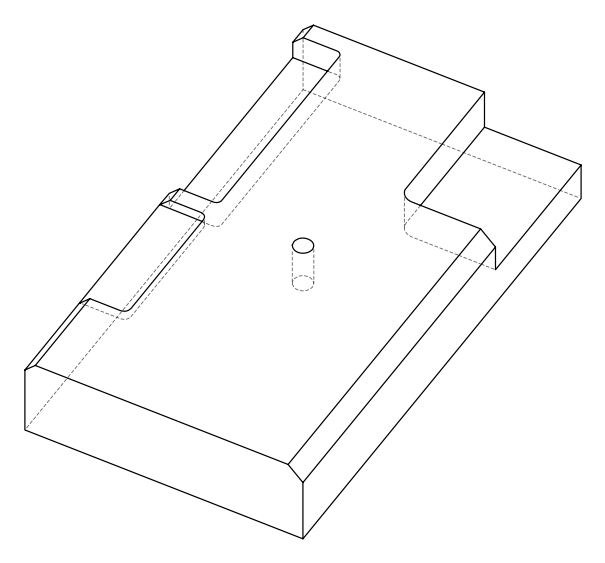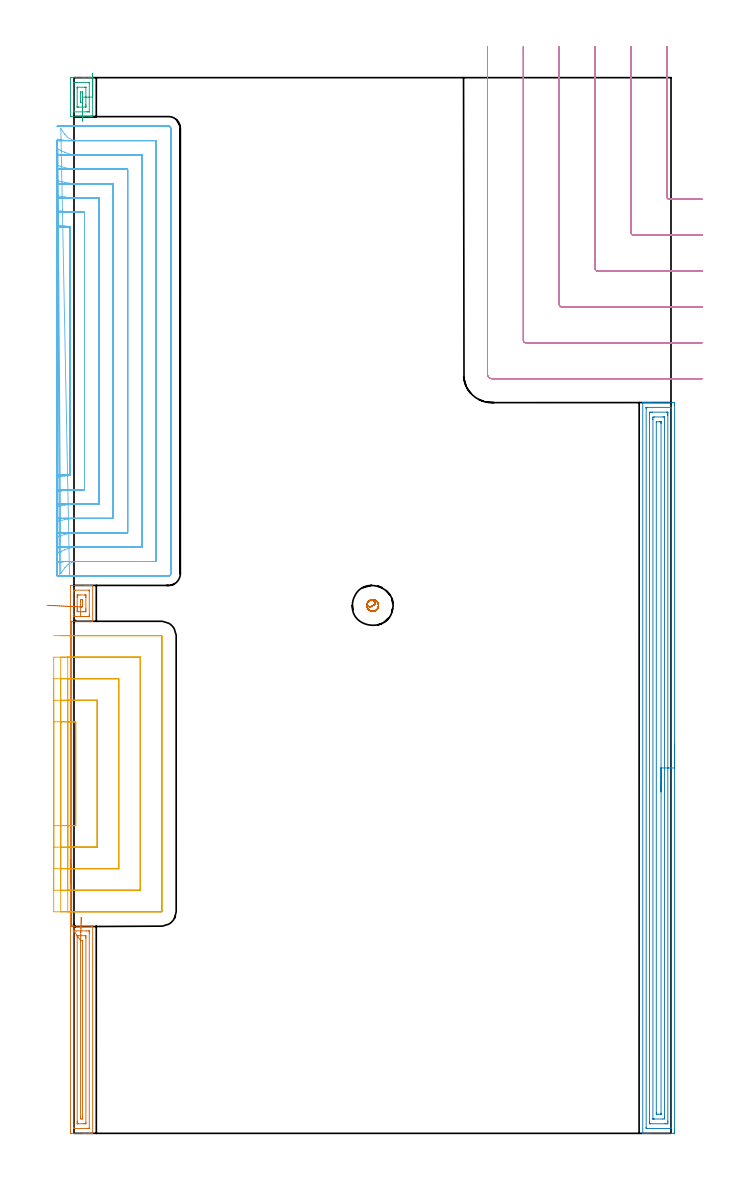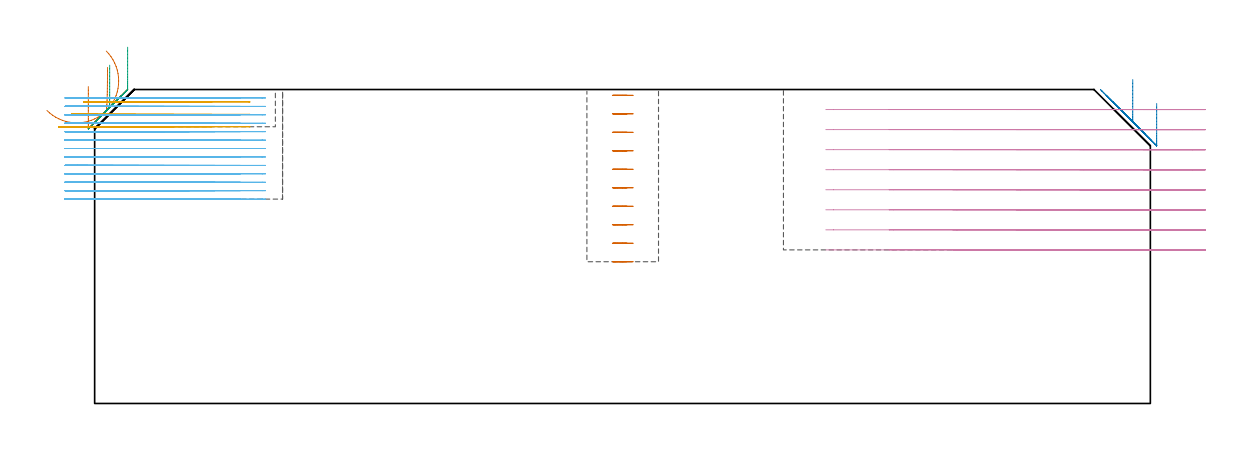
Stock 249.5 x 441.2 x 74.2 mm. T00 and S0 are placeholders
(PLAN: 7 operations, 4 tool changes, 137.2 min)
(1 AREA_MILL | FG_CHAMFER_SURFACE | UGT0205_001 | 4.77 min | 10141 mm3)
(2 AREA_MILL_1 | FG_CHAMFER_SURFACE_1 | UGT0205_001 | 12.49 min | 27618 mm3)
(3 AREA_MILL_2 | FG_CHAMFER_SURFACE_2 | UGT0205_001 | 0.71 min | 945 mm3)
(4 MILL_CORNER_NOTCH_RECTANGULAR | CORNER_NOTCH_RECTANGULAR | UGT0201_094 | Follow Part, ap 5, ae 75% | 16.11 min | 444534 mm3)
(5 MILL_SLOT | SLOT_PARTIAL_RECTANGULAR | NXT0201_011 | Follow Part, ap 3, ae 75% | 6.58 min | 42214 mm3)
(6 MILL_SLOT_1 | SLOT_PARTIAL_RECTANGULAR_1 | NXT0201_009 | Follow Part, ap 2, ae 75% | 95.57 min | 224556 mm3)
(7 MILL_BLIND_HOLE_FROM_SOLID_MATERIAL | STEP1POCKET | NXT0201_011 | Spiral | 1 min | 9123 mm3)
(TOOL UGT0205_001 | Chamfer Mill 20 x 3 x 45 deg. | D20 FL50 Z2)
(TOOL UGT0201_094 | End mill 20 mm | D20 FL38 Z4)
(TOOL NXT0201_011 | ENDMILL 12mm [2P460-1200-NA 1630] | D12 FL38 Z6)
(TOOL NXT0201_009 | ENDMILL 8mm [2P460-0800-NA 1630] | D8 FL26 Z6)
(OP 1 AREA_MILL)
G17 G21 G94 G90
T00 M6
G54
G17 G0 G90 X-1.5 Y104.5 S1061 M3
G43 Z84.2 H0
Z74.9
G94 G1 Y104.538 Z74.028 F250.
Y104.652 Z73.164
Y104.841 Z72.312
Y105.103 Z71.48
Y105.437 Z70.674
Y105.84 Z69.9
Y106.308 Z69.164
Y106.839 Z68.472
Y107.429 Z67.829
Y108.072 Z67.24
Y108.764 Z66.709
Y109.5 Z66.24
Y110.274 Z65.837
Y111.08 Z65.503
Y111.912 Z65.241
Y112.763 Z65.052
Y113.628 Z64.938
Y114.5 Z64.9
Y228.117
X-1.498 Y228.384 Z64.902
X-1.492 Y228.993 Z64.906
X-1.486 Y228.996 Z64.912
X-0.873 Y229. Z65.524
X-0.595 Z65.802
X4.491 Z70.886
X5.046 Z71.443
X5.385 Z71.781
X5.94 Z72.336
X6.279 Z72.674
X6.957 Z73.357
X7.324 Z73.724
X7.734 Y228.993 Z74.126
X7.797 Y228.99 Z74.188
X7.8 Y228.831 Z74.2
Y214.088
X7.802 Y214.014 Z74.198
X7.797 Y214.007 Z74.193
X7.79 Y214. Z74.186
X-0.873 Z65.526
X-0.883 Z65.514
X-0.886
X-1. Z65.4
Y87.257
X-0.999 Y87.17 Z65.399
X-1. Y87.136 Z65.4
X-0.999 Y87.08 Z65.399
X-1. Y87.019 Z65.4
X-0.999 Y86.889 Z65.399
X-1. Y86.6 Z65.4
X7.384 Z73.778
X7.62 Z74.013
X7.706 Y86.596 Z74.099
X7.797 Y86.59 Z74.189
X7.8 Y86.364 Z74.2
Y0.169
X7.797 Y0.01 Z74.188
X7.765 Y0.004 Z74.157
X7.732 Y0.002 Z74.124
X7.324 Y0. Z73.724
X6.957 Z73.356
X6.279 Z72.674
X5.046 Z71.443
X4.491 Z70.886
X3.875 Z70.27
X-1.124 Y0.001 Z65.273
X-1.486 Y0.004 Z64.911
X-1.492 Y0.007 Z64.906
X-1.497 Y0.616 Z64.903
X-1.5 Y1.242 Z64.9
Y114.5
X-1. Y104.228 Z65.4
Y87.256
X-0.999 Y87.17 Z65.399
X-1. Y87.136 Z65.4
X-0.999 Y87.08 Z65.399
X-1. Y87.019 Z65.4
X-0.999 Y86.889 Z65.399
X-1. Y86.6 Z65.4
X-0.08 Z66.319
X0.021 Y84.598 Z66.421
X0.893 Y84.6 Z67.293
X5.362 Z71.762
X6.258 Y84.599 Z72.658
X6.279 Y84.596 Z72.679
X6.379 Y84.578 Z72.779
X6.381 Y84.476 Z72.781
X6.385 Y83.684 Z72.785
X6.386 Y83.578 Z72.786
X6.385 Y2.402 Z72.785
X6.384 Y2.297 Z72.784
X6.381 Y2.19 Z72.781
X6.373 Y2.01 Z72.773
X6.279 Y2.008 Z72.679
X5.787 Y2.001 Z72.187
X0.021 Z66.421
X-0.036 Y2.002 Z66.364
X-0.071 Y2.006 Z66.329
X-0.076 Y2.008 Z66.324
X-0.079 Y2.023 Z66.321
X-0.082 Y2.082 Z66.318
X-0.085 Y2.296 Z66.315
X-0.086 Y2.402 Z66.314
X-0.085 Y83.79 Z66.315
X-0.079 Y84.578 Z66.321
X0.002 Y84.597 Z66.402
X0.021 Y84.598 Z66.421
X1.335 Y82.587 Z67.735
X1.37 Y82.591 Z67.77
X1.458 Y82.595 Z67.858
X1.809 Y82.599 Z68.209
X2. Y82.6 Z68.4
X4.683 Y82.599 Z71.083
X4.875 Y82.594 Z71.275
X4.964 Y82.59 Z71.364
X4.966 Y82.542 Z71.366
X4.969 Y82.313 Z71.369
X4.971 Y81.898 Z71.371
Y81.418
Y4.602
X4.969 Y4.189 Z71.369
X4.967 Y4.069 Z71.367
X4.965 Y4.018 Z71.365
X4.868 Y4.01 Z71.268
X4.678 Y4.002 Z71.078
X4.491 Y4.001 Z70.891
X3.786 Y4. Z70.186
X1.809 Z68.209
X1.62 Y4.001 Z68.02
X1.494 Y4.003 Z67.894
X1.394 Y4.007 Z67.794
X1.335 Y4.011 Z67.735
X1.334 Y4.03 Z67.734
X1.331 Y4.189 Z67.731
X1.329 Y4.669 Z67.729
Y5.082
Y81.898
X1.331 Y82.376 Z67.731
X1.335 Y82.587 Z67.735
X2.75 Y80.589 Z69.15
X2.852 Y80.594 Z69.252
X2.984 Y80.598 Z69.384
X3.108 Y80.6 Z69.508
X3.427 Y80.599 Z69.827
X3.479 Y80.598 Z69.879
X3.534 Y80.593 Z69.934
X3.549 Y80.59 Z69.949
X3.552 Y80.576 Z69.952
X3.554 Y80.53 Z69.954
X3.557 Y80.151 Z69.957
Y80.111
Y6.868
X3.551 Y6.056 Z69.951
X3.55 Y6.022 Z69.95
X3.15 Y6.01 Z69.55
X2.75 Y6.025 Z69.15
X2.743 Y6.829 Z69.143
Y6.868
Y80.128
X2.748 Y80.546 Z69.148
X2.75 Y80.589 Z69.15
X2.775 Y81.459 Z69.213
X2.8 Y82.32 Z69.352
X2.825 Y83.165 Z69.566
X2.849 Y83.989 Z69.852
X2.872 Y84.784 Z70.21
X2.894 Y85.546 Z70.635
X2.916 Y86.267 Z71.125
X2.935 Y86.943 Z71.676
X2.954 Y87.568 Z72.284
X2.97 Y88.139 Z72.944
X2.985 Y88.649 Z73.651
X2.998 Y89.096 Z74.4
X3.009 Y89.476 Z75.186
X3.018 Y89.786 Z76.001
X3.025 Y90.024 Z76.84
X3.03 Y90.187 Z77.697
X3.033 Y90.276 Z78.565
Y90.288 Z79.437
G0 Z84.2
X2.747 Y216.
Z83.289
G1 X3.337 Z82.646
X3.868 Z81.954
X4.336 Z81.218
X4.739 Z80.444
X5.073 Z79.638
X5.335 Z78.806
X5.524 Z77.955
X5.638 Z77.09
X5.676 Z76.218
X5.638 Z75.347
X5.524 Z74.482
X5.335 Z73.63
X5.073 Z72.798
X4.739 Z71.992
X4.336 Z71.218
X3.868 Z70.482
X3.337 Z69.79
X2.747 Z69.147
X0.794 Z67.194
X0.021 Y216.001 Z66.421
X-0.03 Y216.002 Z66.37
X-0.058 Y216.006 Z66.342
X-0.07 Y216.009 Z66.33
X-0.079 Y216.028 Z66.321
X-0.086 Y216.772 Z66.314
X-0.085 Y226.598 Z66.315
X-0.084 Y226.703 Z66.316
X-0.081 Y226.811 Z66.319
X-0.073 Y226.99 Z66.327
X0.021 Y226.992 Z66.421
X0.513 Y226.999 Z66.913
X6.279 Z72.679
X6.336 Y226.998 Z72.736
X6.371 Y226.994 Z72.771
X6.376 Y226.992 Z72.776
X6.379 Y226.976 Z72.779
X6.382 Y226.917 Z72.782
X6.385 Y226.704 Z72.785
X6.386 Y226.598 Z72.786
X6.385 Y216.666 Z72.785
X6.384 Y216.559 Z72.784
X6.379 Y216.346 Z72.779
X6.369 Y216.01 Z72.769
X6.279 Y216.005 Z72.679
X6.156 Y216.002 Z72.556
X2.747 Y216. Z69.147
Y218.
X1.809 Y218.003 Z68.209
X1.466 Y218.008 Z67.866
X1.335 Y218.021 Z67.735
X1.333 Y218.141 Z67.733
X1.33 Y218.559 Z67.73
X1.329 Y219.039 Z67.729
X1.328 Y219.452 Z67.728
Y223.918
X1.329 Y224.398 Z67.729
X1.331 Y224.811 Z67.731
X1.333 Y224.931 Z67.733
X1.335 Y224.982 Z67.735
X1.431 Y224.99 Z67.831
X1.622 Y224.998 Z68.022
X1.809 Y224.999 Z68.209
X2.514 Y225. Z68.914
X4.491 Z70.891
X4.68 Y224.999 Z71.08
X4.806 Y224.997 Z71.206
X4.907 Y224.993 Z71.307
X4.965 Y224.989 Z71.365
X4.966 Y224.97 Z71.366
X4.969 Y224.811 Z71.369
X4.971 Y224.332 Z71.371
Y223.918
Y219.452
Y218.972
X4.97 Y218.559 Z71.37
X4.967 Y218.083 Z71.367
X4.965 Y218.019 Z71.365
X4.91 Y218.01 Z71.31
X4.771 Y218.006 Z71.171
X4.491 Y218.002 Z70.891
X4.156 Y218. Z70.556
X3.597 Z69.997
X2.747 Z69.147
X2.844 Y220.003 Z69.244
X2.78 Y220.006 Z69.18
X2.753 Y220.01 Z69.153
X2.75 Y220.041 Z69.15
X2.746 Y220.128 Z69.146
X2.743 Y220.305 Z69.143
Y220.345
Y222.132
Y222.171
X2.75 Y222.978 Z69.15
X3.15 Y222.99 Z69.55
X3.55 Y222.975 Z69.95
X3.557 Y222.171 Z69.957
Y222.132
Y220.385
Y220.334
X3.553 Y220.124 Z69.953
X3.551 Y220.028 Z69.951
X3.317 Y220.01 Z69.717
X3.047 Y220.002 Z69.447
X2.854 Y220.003 Z69.254
X2.844 Z69.244
X2.201 Y220.034 Z68.655
X1.51 Y220.068 Z68.125
X0.775 Y220.104 Z67.656
X0.002 Y220.141 Z67.254
X-0.804 Y220.18 Z66.921
X-1.635 Y220.22 Z66.659
X-2.486 Y220.262 Z66.47
X-3.35 Y220.303 Z66.357
X-4.22 Y220.346 Z66.319
X-5.091 Y220.388 Z66.358
X-5.955 Y220.43 Z66.472
X-6.805 Y220.471 Z66.662
X-7.636 Y220.511 Z66.925
X-8.441 Y220.55 Z67.259
X-9.214 Y220.587 Z67.662
X-9.948 Y220.623 Z68.131
X-10.639 Y220.657 Z68.663
X-11.281 Y220.688 Z69.253
G0 Z84.2
M5
M2
(OP 2 AREA_MILL_1)
G17 G21 G94 G90
T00 M6
G54
G17 G0 G90 X251. Y162.7 S1061 M3
G43 Z84.2 H0
Z70.9
G94 G1 Y162.662 Z70.028 F250.
Y162.548 Z69.163
Y162.359 Z68.312
Y162.097 Z67.48
Y161.763 Z66.674
Y161.36 Z65.9
Y160.892 Z65.164
Y160.36 Z64.472
Y159.771 Z63.829
Y159.128 Z63.24
Y158.436 Z62.708
Y157.7 Z62.24
Y156.926 Z61.837
Y156.12 Z61.503
Y155.288 Z61.241
Y154.437 Z61.052
Y153.572 Z60.938
Y152.7 Z60.9
Y1.017
X250.999 Y0.6 Z60.901
X250.995 Y0.13 Z60.903
X250.992 Y0.009 Z60.906
X250.53 Y0. Z61.368
X240.819 Z71.075
X240.241 Z71.656
X239.936 Z71.96
X239.358 Z72.538
X239.053 Z72.842
X238.459 Z73.44
X238.025 Z73.874
X237.71 Z74.18
X237.702 Y0.007 Z74.188
X237.7 Y0.154 Z74.2
Y305.246
X237.702 Y305.393 Z74.188
X237.71 Y305.4 Z74.18
X238.025 Z73.874
X238.443 Z73.456
X239.053 Z72.842
X240.241 Z71.656
X240.819 Z71.075
X249.936 Z61.961
X250.53 Y305.396 Z61.368
X250.992 Y305.391 Z60.906
X250.995 Y305.27 Z60.903
X250.999 Y304.8 Z60.901
X251. Y304.324 Z60.9
Y152.7
X249.586 Z62.314
Y2.384
X249.585 Y2.177 Z62.315
X249.582 Y2.073 Z62.318
X249.579 Y2.025 Z62.321
X249.572 Y2.01 Z62.328
X249.525 Y2.007 Z62.375
X249.144 Y2.001 Z62.756
X239.433 Z72.467
X239.221 Y2.006 Z72.679
X239.121 Y2.01 Z72.779
X239.115 Y2.322 Z72.785
Y2.384
X239.114 Y303.016 Z72.786
X239.115 Y303.223 Z72.785
X239.118 Y303.327 Z72.782
X239.121 Y303.375 Z72.779
X239.128 Y303.39 Z72.772
X239.176 Y303.392 Z72.724
X239.556 Y303.399 Z72.344
X249.267 Z62.633
X249.479 Y303.394 Z62.421
X249.579 Y303.39 Z62.321
X249.585 Y303.078 Z62.315
Y303.016
X249.586 Y152.7 Z62.314
X248.172 Z63.728
X248.171 Y5.061 Z63.729
Y4.768
X248.166 Y4.169 Z63.734
X248.165 Y4.031 Z63.735
X248.04 Y4.009 Z63.86
X247.881 Y4.006 Z64.019
X247.165 Y4. Z64.735
X246.998 Z64.902
X240.985 Z70.915
X240.819 Y4.002 Z71.081
X240.652 Y4.006 Z71.248
X240.546 Y4.01 Z71.354
X240.535 Y4.072 Z71.365
X240.533 Y4.169 Z71.367
X240.53 Y4.46 Z71.37
X240.529 Y5.061 Z71.371
X240.528 Y5.354 Z71.372
X240.529 Y300.339 Z71.371
Y300.632
X240.534 Y301.231 Z71.366
X240.535 Y301.369 Z71.365
X240.661 Y301.391 Z71.239
X240.819 Y301.394 Z71.081
X241.535 Y301.4 Z70.365
X241.702 Z70.198
X247.715 Z64.185
X247.881 Y301.398 Z64.019
X248.048 Y301.394 Z63.852
X248.154 Y301.39 Z63.746
X248.165 Y301.328 Z63.735
X248.167 Y301.231 Z63.733
X248.17 Y300.94 Z63.73
X248.171 Y300.339 Z63.729
X248.172 Y300.046 Z63.728
Y152.7
X246.757 Z65.143
Y7.089
X246.756 Y6.845 Z65.144
X246.751 Y6.203 Z65.149
X246.736 Y6.01 Z65.164
X246.069 Y6. Z65.831
X242.538 Z69.362
X242.156 Y6.004 Z69.744
X241.966 Y6.009 Z69.934
X241.949 Y6.011 Z69.951
X241.947 Y6.025 Z69.953
X241.944 Y6.059 Z69.956
X241.943 Y6.109 Z69.957
Y298.311
X241.944 Y298.555 Z69.956
X241.949 Y299.197 Z69.951
X241.964 Y299.39 Z69.936
X242.631 Y299.4 Z69.269
X246.163 Z65.738
X246.544 Y299.396 Z65.356
X246.734 Y299.391 Z65.166
X246.751 Y299.389 Z65.149
X246.753 Y299.376 Z65.147
X246.756 Y299.341 Z65.144
X246.757 Y299.292 Z65.143
Y152.7
X245.343 Z66.557
Y8.406
X245.34 Y8.183 Z66.56
X245.336 Y8.035 Z66.564
X245.333 Y8.008 Z66.567
X245.329 Y8.006 Z66.571
X245.311 Y8.003 Z66.589
X245.233 Y8.001 Z66.667
X244.089 Y8. Z67.811
X243.467 Y8.004 Z68.433
X243.379 Y8.007 Z68.521
X243.37 Y8.009 Z68.53
X243.364 Y8.029 Z68.536
X243.36 Y8.146 Z68.54
X243.358 Y8.295 Z68.542
X243.357 Y8.741 Z68.543
Y296.994
X243.36 Y297.217 Z68.54
X243.364 Y297.365 Z68.536
X243.367 Y297.392 Z68.533
X243.371 Y297.394 Z68.529
X243.39 Y297.397 Z68.511
X243.467 Y297.399 Z68.433
X244.611 Y297.4 Z67.289
X245.233 Y297.396 Z66.667
X245.321 Y297.393 Z66.579
X245.33 Y297.391 Z66.57
X245.336 Y297.371 Z66.564
X245.34 Y297.254 Z66.56
X245.342 Y297.106 Z66.558
X245.343 Y296.883 Z66.557
Y296.771
Y152.7
Y151.828 Z66.595
Y150.964 Z66.709
Y150.112 Z66.898
Y149.28 Z67.16
Y148.474 Z67.494
Y147.7 Z67.897
Y146.964 Z68.365
Y146.272 Z68.896
Y145.629 Z69.486
Y145.04 Z70.129
Y144.509 Z70.821
Y144.04 Z71.557
Y143.637 Z72.331
Y143.303 Z73.137
Y143.041 Z73.969
Y142.852 Z74.82
Y142.738 Z75.685
Y142.7 Z76.557
G0 Z84.2
M5
M2
(OP 3 AREA_MILL_2)
G17 G21 G94 G90
T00 M6
G54
G17 G0 G90 X7.8 Y443.05 S1061 M3
G43 Z84.2 H0
G94 G1 Y443.012 Z83.328 F250.
Y442.898 Z82.463
Y442.709 Z81.612
Y442.447 Z80.78
Y442.113 Z79.974
Y441.71 Z79.2
Y441.241 Z78.464
Y440.71 Z77.772
Y440.121 Z77.129
Y439.478 Z76.539
Y438.786 Z76.008
Y438.05 Z75.54
Y437.276 Z75.137
Y436.47 Z74.803
Y435.638 Z74.541
Y434.786 Z74.352
Y433.922 Z74.238
Y433.05 Z74.2
Y425.034
X7.797 Y424.91 Z74.188
X7.748 Y424.906 Z74.14
X7.421 Y424.9 Z73.82
X6.819 Z73.218
X6.279 Z72.674
X4.221 Z70.619
X3.597 Z69.991
X-1.186 Y424.901 Z65.211
X-1.491 Y424.91 Z64.905
X-1.499 Y425.213 Z64.899
Y425.238
X-1.5 Y440.62 Z64.9
X-1.497 Y440.889 Z64.902
X-1.491 Y441.19 Z64.905
X-1.185 Y441.2 Z65.212
X3.597 Z69.991
X4.221 Z70.619
X4.491 Z70.888
X6.279 Z72.674
X6.819 Z73.218
X7.422 Z73.821
X7.748 Y441.193 Z74.14
X7.804 Y441.19 Z74.195
X7.8 Y441.069 Z74.2
Y433.05
X6.386 Z72.786
X6.385 Y427.048 Z72.785
X6.383 Y426.978 Z72.783
X6.379 Y426.923 Z72.779
X6.375 Y426.909 Z72.775
X6.369 Y426.907 Z72.769
X6.279 Y426.903 Z72.679
X5.747 Y426.9 Z72.147
X5.385 Z71.785
X0.021 Y426.901 Z66.421
X-0.031 Y426.903 Z66.369
X-0.062 Y426.906 Z66.338
X-0.074 Y426.909 Z66.326
X-0.079 Y426.943 Z66.321
X-0.084 Y427.155 Z66.316
X-0.085 Y427.261 Z66.315
Y439.052
X-0.083 Y439.123 Z66.317
X-0.079 Y439.177 Z66.321
X-0.076 Y439.191 Z66.324
X-0.069 Y439.193 Z66.331
X0.021 Y439.197 Z66.421
X0.553 Y439.2 Z66.953
X0.915 Z67.315
X6.279 Y439.199 Z72.679
X6.331 Y439.197 Z72.731
X6.362 Y439.194 Z72.762
X6.374 Y439.191 Z72.774
X6.379 Y439.157 Z72.779
X6.384 Y438.945 Z72.784
X6.385 Y438.839 Z72.785
X6.386 Y433.05 Z72.786
X4.971 Z71.371
Y429.933
Y429.454
X4.969 Y429.042 Z71.369
X4.967 Y428.924 Z71.367
X4.966 Y428.916 Z71.366
X4.947 Y428.91 Z71.347
X4.872 Y428.904 Z71.272
X4.776 Y428.901 Z71.176
X1.809 Z68.209
X1.666 Y428.903 Z68.066
X1.381 Y428.91 Z67.781
X1.334 Y428.917 Z67.734
X1.333 Y428.933 Z67.733
X1.33 Y428.974 Z67.73
X1.329 Y429.042 Z67.729
Y436.646
X1.331 Y437.058 Z67.731
X1.333 Y437.176 Z67.733
X1.334 Y437.184 Z67.734
X1.353 Y437.19 Z67.753
X1.428 Y437.196 Z67.828
X1.523 Y437.199 Z67.923
X4.491 Z70.891
X4.634 Y437.197 Z71.034
X4.919 Y437.19 Z71.319
X4.966 Y437.183 Z71.366
X4.967 Y437.167 Z71.367
X4.97 Y437.126 Z71.37
X4.971 Y437.058 Z71.371
Y433.05
X3.557 Z69.957
Y431.754
Y431.714
X3.55 Y430.911 Z69.95
X3.514 Y430.906 Z69.914
X2.774 Y430.908 Z69.174
X2.755 Y430.91 Z69.155
X2.749 Y430.92 Z69.149
X2.747 Y430.968 Z69.147
X2.744 Y431.068 Z69.144
X2.743 Y431.27 Z69.143
Y431.675
Y434.83
X2.745 Y435.033 Z69.145
X2.747 Y435.135 Z69.147
X2.749 Y435.178 Z69.149
X2.787 Y435.192 Z69.187
X3.526 Z69.926
X3.545 Y435.19 Z69.945
X3.55 Y435.179 Z69.95
X3.553 Y435.132 Z69.953
X3.556 Y435.031 Z69.956
X3.557 Y434.83 Z69.957
Y434.425
Y433.05
Y432.178 Z69.995
Y431.314 Z70.109
Y430.462 Z70.298
Y429.63 Z70.56
Y428.824 Z70.894
Y428.05 Z71.297
Y427.314 Z71.766
Y426.622 Z72.297
Y425.979 Z72.886
Y425.389 Z73.529
Y424.858 Z74.221
Y424.39 Z74.957
Y423.987 Z75.731
Y423.653 Z76.537
Y423.391 Z77.369
Y423.202 Z78.22
Y423.088 Z79.085
Y423.05 Z79.957
G0 Z84.2
M5
M2
(OP 4 MILL_CORNER_NOTCH_RECTANGULAR)
G17 G21 G94 G90
T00 M6
G54
G17 G0 G90 X247.8 Y454.2 S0 M3
G43 Z84.2 H0
Z69.462
G94 G1 Y451.2 F250.
Y391.393 F500.
G3 X248.793 Y390.4 R1.
G1 X259.5
X262.5 F250.
G0 Z84.2
X232.8 Y454.2
Z69.462
G1 Y451.2
Y376.394 F500.
G3 X233.794 Y375.4 R1.
G1 X259.5
X262.5 F250.
G0 Z84.2
X217.8 Y454.2
Z69.462
G1 Y451.2
Y361.394 F500.
G3 X218.794 Y360.4 R1.
G1 X259.5
X262.5 F250.
G0 Z84.2
X202.8 Y454.2
Z69.462
G1 Y451.2
Y346.395 F500.
G3 X203.795 Y345.4 R1.
G1 X259.5
X262.5 F250.
G0 Z84.2
X187.8 Y454.2
Z69.462
G1 Y451.2
Y331.395 F500.
G3 X188.795 Y330.4 R1.
G1 X259.5
X262.5 F250.
G0 Z84.2
X172.8 Y454.2
Z69.462
G1 Y451.2
Y317.2 F500.
G3 X174.6 Y315.4 R1.8
G1 X259.5
X262.5 F250.
G0 Z84.2
X247.8 Y454.2
Z64.725
G1 Y451.2
Y391.393 F500.
G3 X248.793 Y390.4 R1.
G1 X259.5
X262.5 F250.
G0 Z84.2
X232.8 Y454.2
Z64.725
G1 Y451.2
Y376.394 F500.
G3 X233.794 Y375.4 R1.
G1 X259.5
X262.5 F250.
G0 Z84.2
X217.8 Y454.2
Z64.725
G1 Y451.2
Y361.394 F500.
G3 X218.794 Y360.4 R1.
G1 X259.5
X262.5 F250.
G0 Z84.2
X202.8 Y454.2
Z64.725
G1 Y451.2
Y346.395 F500.
G3 X203.795 Y345.4 R1.
G1 X259.5
X262.5 F250.
G0 Z84.2
X187.8 Y454.2
Z64.725
G1 Y451.2
Y331.395 F500.
G3 X188.795 Y330.4 R1.
G1 X259.5
X262.5 F250.
G0 Z84.2
X172.8 Y454.2
Z64.725
G1 Y451.2
Y317.2 F500.
G3 X174.6 Y315.4 R1.8
G1 X259.5
X262.5 F250.
G0 Z84.2
X247.8 Y454.2
Z59.987
G1 Y451.2
Y391.393 F500.
G3 X248.793 Y390.4 R1.
G1 X259.5
X262.5 F250.
G0 Z84.2
X232.8 Y454.2
Z59.987
G1 Y451.2
Y376.394 F500.
G3 X233.794 Y375.4 R1.
G1 X259.5
X262.5 F250.
G0 Z84.2
X217.8 Y454.2
Z59.987
G1 Y451.2
Y361.394 F500.
G3 X218.794 Y360.4 R1.
G1 X259.5
X262.5 F250.
G0 Z84.2
X202.8 Y454.2
Z59.987
G1 Y451.2
Y346.395 F500.
G3 X203.795 Y345.4 R1.
G1 X259.5
X262.5 F250.
G0 Z84.2
X187.8 Y454.2
Z59.987
G1 Y451.2
Y331.395 F500.
G3 X188.795 Y330.4 R1.
G1 X259.5
X262.5 F250.
G0 Z84.2
X172.8 Y454.2
Z59.987
G1 Y451.2
Y317.2 F500.
G3 X174.6 Y315.4 R1.8
G1 X259.5
X262.5 F250.
G0 Z84.2
X247.8 Y454.2
Z55.25
G1 Y451.2
Y391.393 F500.
G3 X248.793 Y390.4 R1.
G1 X259.5
X262.5 F250.
G0 Z84.2
X232.8 Y454.2
Z55.25
G1 Y451.2
Y376.394 F500.
G3 X233.794 Y375.4 R1.
G1 X259.5
X262.5 F250.
G0 Z84.2
X217.8 Y454.2
Z55.25
G1 Y451.2
Y361.394 F500.
G3 X218.794 Y360.4 R1.
G1 X259.5
X262.5 F250.
G0 Z84.2
X202.8 Y454.2
Z55.25
G1 Y451.2
Y346.395 F500.
G3 X203.795 Y345.4 R1.
G1 X259.5
X262.5 F250.
G0 Z84.2
X187.8 Y454.2
Z55.25
G1 Y451.2
Y331.395 F500.
G3 X188.795 Y330.4 R1.
G1 X259.5
X262.5 F250.
G0 Z84.2
X172.8 Y454.2
Z55.25
G1 Y451.2
Y317.2 F500.
G3 X174.6 Y315.4 R1.8
G1 X259.5
X262.5 F250.
G0 Z84.2
X247.8 Y454.2
Z50.512
G1 Y451.2
Y391.393 F500.
G3 X248.793 Y390.4 R1.
G1 X259.5
X262.5 F250.
G0 Z84.2
X232.8 Y454.2
Z50.512
G1 Y451.2
Y376.394 F500.
G3 X233.794 Y375.4 R1.
G1 X259.5
X262.5 F250.
G0 Z84.2
X217.8 Y454.2
Z50.512
G1 Y451.2
Y361.394 F500.
G3 X218.794 Y360.4 R1.
G1 X259.5
X262.5 F250.
G0 Z84.2
X202.8 Y454.2
Z50.512
G1 Y451.2
Y346.395 F500.
G3 X203.795 Y345.4 R1.
G1 X259.5
X262.5 F250.
G0 Z84.2
X187.8 Y454.2
Z50.512
G1 Y451.2
Y331.395 F500.
G3 X188.795 Y330.4 R1.
G1 X259.5
X262.5 F250.
G0 Z84.2
X172.8 Y454.2
Z50.512
G1 Y451.2
Y317.2 F500.
G3 X174.6 Y315.4 R1.8
G1 X259.5
X262.5 F250.
G0 Z84.2
X247.8 Y454.2
Z45.775
G1 Y451.2
Y391.393 F500.
G3 X248.793 Y390.4 R1.
G1 X259.5
X262.5 F250.
G0 Z84.2
X232.8 Y454.2
Z45.775
G1 Y451.2
Y376.394 F500.
G3 X233.794 Y375.4 R1.
G1 X259.5
X262.5 F250.
G0 Z84.2
X217.8 Y454.2
Z45.775
G1 Y451.2
Y361.394 F500.
G3 X218.794 Y360.4 R1.
G1 X259.5
X262.5 F250.
G0 Z84.2
X202.8 Y454.2
Z45.775
G1 Y451.2
Y346.395 F500.
G3 X203.795 Y345.4 R1.
G1 X259.5
X262.5 F250.
G0 Z84.2
X187.8 Y454.2
Z45.775
G1 Y451.2
Y331.395 F500.
G3 X188.795 Y330.4 R1.
G1 X259.5
X262.5 F250.
G0 Z84.2
X172.8 Y454.2
Z45.775
G1 Y451.2
Y317.2 F500.
G3 X174.6 Y315.4 R1.8
G1 X259.5
X262.5 F250.
G0 Z84.2
X247.8 Y454.2
Z41.037
G1 Y451.2
Y391.393 F500.
G3 X248.793 Y390.4 R1.
G1 X259.5
X262.5 F250.
G0 Z84.2
X232.8 Y454.2
Z41.037
G1 Y451.2
Y376.394 F500.
G3 X233.794 Y375.4 R1.
G1 X259.5
X262.5 F250.
G0 Z84.2
X217.8 Y454.2
Z41.037
G1 Y451.2
Y361.394 F500.
G3 X218.794 Y360.4 R1.
G1 X259.5
X262.5 F250.
G0 Z84.2
X202.8 Y454.2
Z41.037
G1 Y451.2
Y346.395 F500.
G3 X203.795 Y345.4 R1.
G1 X259.5
X262.5 F250.
G0 Z84.2
X187.8 Y454.2
Z41.037
G1 Y451.2
Y331.395 F500.
G3 X188.795 Y330.4 R1.
G1 X259.5
X262.5 F250.
G0 Z84.2
X172.8 Y454.2
Z41.037
G1 Y451.2
Y317.2 F500.
G3 X174.6 Y315.4 R1.8
G1 X259.5
X262.5 F250.
G0 Z84.2
X247.8 Y454.2
Z36.3
G1 Y451.2
Y391.393 F500.
G3 X248.793 Y390.4 R1.
G1 X259.5
X262.5 F250.
G0 Z84.2
X232.8 Y454.2
Z36.3
G1 Y451.2
Y376.394 F500.
G3 X233.794 Y375.4 R1.
G1 X259.5
X262.5 F250.
G0 Z84.2
X217.8 Y454.2
Z36.3
G1 Y451.2
Y361.394 F500.
G3 X218.794 Y360.4 R1.
G1 X259.5
X262.5 F250.
G0 Z84.2
X202.8 Y454.2
Z36.3
G1 Y451.2
Y346.395 F500.
G3 X203.795 Y345.4 R1.
G1 X259.5
X262.5 F250.
G0 Z84.2
X187.8 Y454.2
Z36.3
G1 Y451.2
Y331.395 F500.
G3 X188.795 Y330.4 R1.
G1 X259.5
X262.5 F250.
G0 Z84.2
X172.8 Y454.2
Z36.3
G1 Y451.2
Y317.2 F500.
G3 X174.6 Y315.4 R1.8
G1 X259.5
X262.5 F250.
G0 Z84.2
M5
M2
(OP 5 MILL_SLOT)
G17 G21 G94 G90
T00 M6
G54
G17 G0 G90 X-2.633 Y128.602 S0 M3
G43 Z84.2 H1
Z71.267
G94 G1 X0.367 F250.
G2 X0.7 Y128.6 R36. F500.
G1 Y172.
G2 X0.367 Y171.998 R36.
G1 X-2.633 F250.
Y119.6 F500.
X0.367 F250.
X9.7 F500.
Y181.
X0.367
X-2.633 F250.
Y110.6 F500.
X0.367 F250.
X18.7 F500.
Y190.
X0.367
X-2.633 F250.
Y101.6 F500.
X0.367 F250.
X27.7 F500.
Y199.
X0.367
X-2.633 F250.
Y92.6 F500.
X0.367 F250.
X36.5 F500.
G3 X36.7 Y92.8 R0.2
G1 Y207.8
G3 X36.5 Y208. R0.2
G1 X0.367
X-2.633 F250.
G0 X-5.566 Y128.6 Z68.333
G1 X-2.566
X0.7 F500.
Y172.
X-2.566
X-5.566 F250.
Y119.6 F500.
X-2.566 F250.
X9.7 F500.
Y181.
X-2.566
X-5.566 F250.
Y110.6 F500.
X-2.566 F250.
X18.7 F500.
Y190.
X-2.566
X-5.566 F250.
Y101.6 F500.
X-2.566 F250.
X27.7 F500.
Y199.
X-2.566
X-5.566 F250.
Y92.6 F500.
X-2.566 F250.
X36.5 F500.
G3 X36.7 Y92.8 R0.2
G1 Y207.8
G3 X36.5 Y208. R0.2
G1 X-2.566
X-5.566 F250.
G0 X-8.499 Y128.6 Z65.4
G1 X-5.499
X0.7 F500.
Y172.
X-5.498
X-8.498 F250.
X-8.499 Y119.6
X-5.499
X9.7 F500.
Y181.
X-5.498
X-8.498 F250.
X-8.499 Y110.6
X-5.499
X18.7 F500.
Y190.
X-5.498
X-8.498 F250.
X-8.499 Y101.6
X-5.499
X27.7 F500.
Y199.
X-5.498
X-8.498 F250.
X-8.499 Y92.6
X-5.499
X36.5 F500.
G3 X36.7 Y92.8 R0.2
G1 Y207.8
G3 X36.5 Y208. R0.2
G1 X-5.498
X-8.498 F250.
G0 Z84.2
M5
M2
(OP 6 MILL_SLOT_1)
G17 G21 G94 G90
T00 M6
G54
G17 G0 G90 X-6.977 Y274.318 S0 M3
G43 Z84.2 H1
Z72.208
G94 G1 X-4. Y274.685 F250.
G2 X-1.6 Y274.911 R42. F500.
G1 Y378.989
G2 X-4. Y379.215 R42.
G1 X-6.977 Y379.582 F250.
X-6.969 Y268.204
X-4. Y268.632
G2 X1.135 Y269. R36. F500.
G1 X4.4
Y384.9
X1.135
G2 X-4. Y385.268 R36.
G1 X-6.969 Y385.696 F250.
X-6.956 Y262.044
X-4. Y262.557
G2 X1.135 Y263. R30. F500.
G1 X10.4
Y390.9
X1.135
G2 X-4. Y391.343 R30.
G1 X-6.956 Y391.856 F250.
X-6.931 Y255.802
X-4. Y256.444
G2 X1.135 Y257. R24. F500.
G1 X16.4
Y396.9
X1.135
G2 X-4. Y397.456 R24.
G1 X-6.931 Y398.097 F250.
X-6.875 Y249.396
X-4. Y250.252
G2 X1.135 Y251. R18. F500.
G1 X22.4
Y402.9
X1.135
G2 X-4. Y403.648 R18.
G1 X-6.875 Y404.504 F250.
X-6.711 Y242.562
X-4. Y243.846
G2 X1.135 Y245. R12. F500.
G1 X28.4
Y408.9
X1.135
G2 X-4. Y410.054 R12.
G1 X-6.712 Y411.338 F250.
X-5.504 Y233.962
X-3.791 Y236.425
G2 X1.135 Y239. R6. F500.
G1 X34.4
Y414.9
X1.135
G2 X-3.792 Y417.475 R6.
G1 X-5.504 Y419.939 F250.
X-1.865 Y233. F500.
X1.135 F250.
X39.6 F500.
G3 X40.4 Y233.8 R0.8
G1 Y420.1
G3 X39.6 Y420.9 R0.8
G1 X1.135
X-1.865 F250.
G0 Z84.2
X-6.999 Y274.914
Z70.215
G1 X-4. Y274.987
G2 X-2.973 Y275. R42. F500.
G1 X-1.6
Y378.9
X-2.975
G2 X-4. Y378.913 R42.
G1 X-6.999 Y378.986 F250.
Y268.9
X-4. Y268.985
G2 X-2.973 Y269. R36. F500.
G1 X4.4
Y384.9
X-2.975
G2 X-4. Y384.915 R36.
G1 X-6.999 Y385. F250.
X-6.998 Y262.88
X-4. Y262.982
G2 X-2.973 Y263. R30. F500.
G1 X10.4
Y390.9
X-2.975
G2 X-4. Y390.918 R30.
G1 X-6.998 Y391.02 F250.
X-6.997 Y256.85
X-4. Y256.978
G2 X-2.973 Y257. R24. F500.
G1 X16.4
Y396.9
X-2.975
G2 X-4. Y396.922 R24.
G1 X-6.997 Y397.05 F250.
X-6.995 Y250.799
X-4. Y250.971
G2 X-2.973 Y251. R18. F500.
G1 X22.4
Y402.9
X-2.975
G2 X-4. Y402.929 R18.
G1 X-6.995 Y403.1 F250.
X-6.989 Y244.699
X-4. Y244.956
G2 X-2.973 Y245. R12. F500.
G1 X28.4
Y408.9
X-2.975
G2 X-4. Y408.944 R12.
G1 X-6.989 Y409.2 F250.
X-6.956 Y238.398
X-4. Y238.911
G2 X-2.973 Y239. R6. F500.
G1 X34.4
Y414.9
X-2.975
G2 X-4. Y414.988 R6.
G1 X-6.956 Y415.501 F250.
X-5.973 Y233.
X-2.973
X39.6 F500.
G3 X40.4 Y233.8 R0.8
G1 Y420.1
G3 X39.6 Y420.9 R0.8
G1 X-2.975
X-5.975 F250.
G0 X-7. Y274.996 Z68.223
G1 X-4. Y275.
X-3.948 F500.
X-1.6
Y378.9
X-3.949
X-4.
X-7. Y378.904 F250.
Y268.996
X-4. Y269.
X-3.948 F500.
X4.4
Y384.9
X-3.949
X-4.
X-7. Y384.904 F250.
Y262.995
X-4. Y263.
X-3.948 F500.
X10.4
Y390.9
X-3.949
X-4.
X-7. Y390.905 F250.
Y256.993
X-4. Y257.
X-3.948 F500.
X16.4
Y396.9
X-3.949
X-4.
X-7. Y396.906 F250.
Y250.991
X-4. Y251.
X-3.948 F500.
X22.4
Y402.9
X-3.949
X-4.
X-7. Y402.909 F250.
Y244.987
X-4. Y245.
X-3.948 F500.
X28.4
Y408.9
X-3.949
X-4.
X-7. Y408.913 F250.
Y238.974
X-4. Y239.
X-3.948 F500.
X34.4
Y414.9
X-3.949
X-4.
X-7. Y414.926 F250.
X-6.948 Y233.
X-3.948
X39.6 F500.
G3 X40.4 Y233.8 R0.8
G1 Y420.1
G3 X39.6 Y420.9 R0.8
G1 X-3.949
X-6.949 F250.
G0 X-7. Y275. Z66.231
G1 X-4.
X-1.6 F500.
Y378.9
X-4.
X-7. F250.
Y269.
X-4.
X4.4 F500.
Y384.9
X-4.
X-7. F250.
Y263.
X-4.
X10.4 F500.
Y390.9
X-4.
X-7. F250.
Y257.
X-4.
X16.4 F500.
Y396.9
X-4.
X-7. F250.
Y251.
X-4.
X22.4 F500.
Y402.9
X-4.
X-7. F250.
Y245.
X-4.
X28.4 F500.
Y408.9
X-4.
X-7. F250.
Y239.
X-4.
X34.4 F500.
Y414.9
X-4.
X-7. F250.
Y233.
X-4.
X39.6 F500.
G3 X40.4 Y233.8 R0.8
G1 Y420.1
G3 X39.6 Y420.9 R0.8
G1 X-4.
X-7. F250.
G0 Y275. Z64.238
G1 X-4.
X-1.6 F500.
Y378.9
X-4.
X-7. F250.
Y269.
X-4.
X4.4 F500.
Y384.9
X-4.
X-7. F250.
Y263.
X-4.
X10.4 F500.
Y390.9
X-4.
X-7. F250.
Y257.
X-4.
X16.4 F500.
Y396.9
X-4.
X-7. F250.
Y251.
X-4.
X22.4 F500.
Y402.9
X-4.
X-7. F250.
Y245.
X-4.
X28.4 F500.
Y408.9
X-4.
X-7. F250.
Y239.
X-4.
X34.4 F500.
Y414.9
X-4.
X-7. F250.
Y233.
X-4.
X39.6 F500.
G3 X40.4 Y233.8 R0.8
G1 Y420.1
G3 X39.6 Y420.9 R0.8
G1 X-4.
X-7. F250.
G0 Y275. Z62.246
G1 X-4.
X-1.6 F500.
Y378.9
X-4.
X-7. F250.
Y269.
X-4.
X4.4 F500.
Y384.9
X-4.
X-7. F250.
Y263.
X-4.
X10.4 F500.
Y390.9
X-4.
X-7. F250.
Y257.
X-4.
X16.4 F500.
Y396.9
X-4.
X-7. F250.
Y251.
X-4.
X22.4 F500.
Y402.9
X-4.
X-7. F250.
Y245.
X-4.
X28.4 F500.
Y408.9
X-4.
X-7. F250.
Y239.
X-4.
X34.4 F500.
Y414.9
X-4.
X-7. F250.
Y233.
X-4.
X39.6 F500.
G3 X40.4 Y233.8 R0.8
G1 Y420.1
G3 X39.6 Y420.9 R0.8
G1 X-4.
X-7. F250.
G0 Y275. Z60.254
G1 X-4.
X-1.6 F500.
Y378.9
X-4.
X-7. F250.
Y269.
X-4.
X4.4 F500.
Y384.9
X-4.
X-7. F250.
Y263.
X-4.
X10.4 F500.
Y390.9
X-4.
X-7. F250.
Y257.
X-4.
X16.4 F500.
Y396.9
X-4.
X-7. F250.
Y251.
X-4.
X22.4 F500.
Y402.9
X-4.
X-7. F250.
Y245.
X-4.
X28.4 F500.
Y408.9
X-4.
X-7. F250.
Y239.
X-4.
X34.4 F500.
Y414.9
X-4.
X-7. F250.
Y233.
X-4.
X39.6 F500.
G3 X40.4 Y233.8 R0.8
G1 Y420.1
G3 X39.6 Y420.9 R0.8
G1 X-4.
X-7. F250.
G0 Y275. Z58.261
G1 X-4.
X-1.6 F500.
Y378.9
X-4.
X-7. F250.
Y269.
X-4.
X4.4 F500.
Y384.9
X-4.
X-7. F250.
Y263.
X-4.
X10.4 F500.
Y390.9
X-4.
X-7. F250.
Y257.
X-4.
X16.4 F500.
Y396.9
X-4.
X-7. F250.
Y251.
X-4.
X22.4 F500.
Y402.9
X-4.
X-7. F250.
Y245.
X-4.
X28.4 F500.
Y408.9
X-4.
X-7. F250.
Y239.
X-4.
X34.4 F500.
Y414.9
X-4.
X-7. F250.
Y233.
X-4.
X39.6 F500.
G3 X40.4 Y233.8 R0.8
G1 Y420.1
G3 X39.6 Y420.9 R0.8
G1 X-4.
X-7. F250.
G0 Y275. Z56.269
G1 X-4.
X-1.6 F500.
Y378.9
X-4.
X-7. F250.
Y269.
X-4.
X4.4 F500.
Y384.9
X-4.
X-7. F250.
Y263.
X-4.
X10.4 F500.
Y390.9
X-4.
X-7. F250.
Y257.
X-4.
X16.4 F500.
Y396.9
X-4.
X-7. F250.
Y251.
X-4.
X22.4 F500.
Y402.9
X-4.
X-7. F250.
Y245.
X-4.
X28.4 F500.
Y408.9
X-4.
X-7. F250.
Y239.
X-4.
X34.4 F500.
Y414.9
X-4.
X-7. F250.
Y233.
X-4.
X39.6 F500.
G3 X40.4 Y233.8 R0.8
G1 Y420.1
G3 X39.6 Y420.9 R0.8
G1 X-4.
X-7. F250.
G0 Y275. Z54.277
G1 X-4.
X-1.6 F500.
Y378.9
X-4.
X-7. F250.
Y269.
X-4.
X4.4 F500.
Y384.9
X-4.
X-7. F250.
Y263.
X-4.
X10.4 F500.
Y390.9
X-4.
X-7. F250.
Y257.
X-4.
X16.4 F500.
Y396.9
X-4.
X-7. F250.
Y251.
X-4.
X22.4 F500.
Y402.9
X-4.
X-7. F250.
Y245.
X-4.
X28.4 F500.
Y408.9
X-4.
X-7. F250.
Y239.
X-4.
X34.4 F500.
Y414.9
X-4.
X-7. F250.
Y233.
X-4.
X39.6 F500.
G3 X40.4 Y233.8 R0.8
G1 Y420.1
G3 X39.6 Y420.9 R0.8
G1 X-4.
X-7. F250.
G0 Y275. Z52.285
G1 X-4.
X-1.6 F500.
Y378.9
X-4.
X-7. F250.
Y269.
X-4.
X4.4 F500.
Y384.9
X-4.
X-7. F250.
Y263.
X-4.
X10.4 F500.
Y390.9
X-4.
X-7. F250.
Y257.
X-4.
X16.4 F500.
Y396.9
X-4.
X-7. F250.
Y251.
X-4.
X22.4 F500.
Y402.9
X-4.
X-7. F250.
Y245.
X-4.
X28.4 F500.
Y408.9
X-4.
X-7. F250.
Y239.
X-4.
X34.4 F500.
Y414.9
X-4.
X-7. F250.
Y233.
X-4.
X39.6 F500.
G3 X40.4 Y233.8 R0.8
G1 Y420.1
G3 X39.6 Y420.9 R0.8
G1 X-4.
X-7. F250.
G0 Y275. Z50.292
G1 X-4.
X-1.6 F500.
Y378.9
X-4.
X-7. F250.
Y269.
X-4.
X4.4 F500.
Y384.9
X-4.
X-7. F250.
Y263.
X-4.
X10.4 F500.
Y390.9
X-4.
X-7. F250.
Y257.
X-4.
X16.4 F500.
Y396.9
X-4.
X-7. F250.
Y251.
X-4.
X22.4 F500.
Y402.9
X-4.
X-7. F250.
Y245.
X-4.
X28.4 F500.
Y408.9
X-4.
X-7. F250.
Y239.
X-4.
X34.4 F500.
Y414.9
X-4.
X-7. F250.
Y233.
X-4.
X39.6 F500.
G3 X40.4 Y233.8 R0.8
G1 Y420.1
G3 X39.6 Y420.9 R0.8
G1 X-4.
X-7. F250.
G0 Y275. Z48.3
G1 X-4.
X-1.6 F500.
Y378.9
X-4.
X-7. F250.
Y269.
X-4.
X4.4 F500.
Y384.9
X-4.
X-7. F250.
Y263.
X-4.
X10.4 F500.
Y390.9
X-4.
X-7. F250.
Y257.
X-4.
X16.4 F500.
Y396.9
X-4.
X-7. F250.
Y251.
X-4.
X22.4 F500.
Y402.9
X-4.
X-7. F250.
Y245.
X-4.
X28.4 F500.
Y408.9
X-4.
X-7. F250.
Y239.
X-4.
X34.4 F500.
Y414.9
X-4.
X-7. F250.
Y233.
X-4.
X39.6 F500.
G3 X40.4 Y233.8 R0.8
G1 Y420.1
G3 X39.6 Y420.9 R0.8
G1 X-4.
X-7. F250.
G0 Z84.2
M5
M2
(OP 7 MILL_BLIND_HOLE_FROM_SOLID_MATERIAL)
G17 G21 G94 G90
T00 M6
G54
G17 G0 G90 X124.8 Y220.6 S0 M3
G43 Z84.2 H1
Z72.83
G94 G3 X125.36 Y222.49 R1.028 F250.
X122.745 Y221.934 R1.89
X123.466 Y218.545 R2.45
X122.745 Y221.934 R-2.45
X123.105 Y220.24 R1.225
X124.8 Y220.6 R1.225
G0 Z68.46
G3 X125.36 Y222.49 R1.028
X122.745 Y221.934 R1.89
X123.466 Y218.545 R2.45
X122.745 Y221.934 R-2.45
X123.105 Y220.24 R1.225
X124.8 Y220.6 R1.225
G0 Z64.09
G3 X125.36 Y222.49 R1.028
X122.745 Y221.934 R1.89
X123.466 Y218.545 R2.45
X122.745 Y221.934 R-2.45
X123.105 Y220.24 R1.225
X124.8 Y220.6 R1.225
G0 Z59.72
G3 X125.36 Y222.49 R1.028
X122.745 Y221.934 R1.89
X123.466 Y218.545 R2.45
X122.745 Y221.934 R-2.45
X123.105 Y220.24 R1.225
X124.8 Y220.6 R1.225
G0 Z55.35
G3 X125.36 Y222.49 R1.028
X122.745 Y221.934 R1.89
X123.466 Y218.545 R2.45
X122.745 Y221.934 R-2.45
X123.105 Y220.24 R1.225
X124.8 Y220.6 R1.225
G0 Z50.98
G3 X125.36 Y222.49 R1.028
X122.745 Y221.934 R1.89
X123.466 Y218.545 R2.45
X122.745 Y221.934 R-2.45
X123.105 Y220.24 R1.225
X124.8 Y220.6 R1.225
G0 Z46.61
G3 X125.36 Y222.49 R1.028
X122.745 Y221.934 R1.89
X123.466 Y218.545 R2.45
X122.745 Y221.934 R-2.45
X123.105 Y220.24 R1.225
X124.8 Y220.6 R1.225
G0 Z42.24
G3 X125.36 Y222.49 R1.028
X122.745 Y221.934 R1.89
X123.466 Y218.545 R2.45
X122.745 Y221.934 R-2.45
X123.105 Y220.24 R1.225
X124.8 Y220.6 R1.225
G0 Z37.87
G3 X125.36 Y222.49 R1.028
X122.745 Y221.934 R1.89
X123.466 Y218.545 R2.45
X122.745 Y221.934 R-2.45
X123.105 Y220.24 R1.225
X124.8 Y220.6 R1.225
G0 Z33.5
G3 X125.36 Y222.49 R1.028
X122.745 Y221.934 R1.89
X123.466 Y218.545 R2.45
X122.745 Y221.934 R-2.45
X123.105 Y220.24 R1.225
X124.8 Y220.6 R1.225
G0 Z84.2
M5
M2
